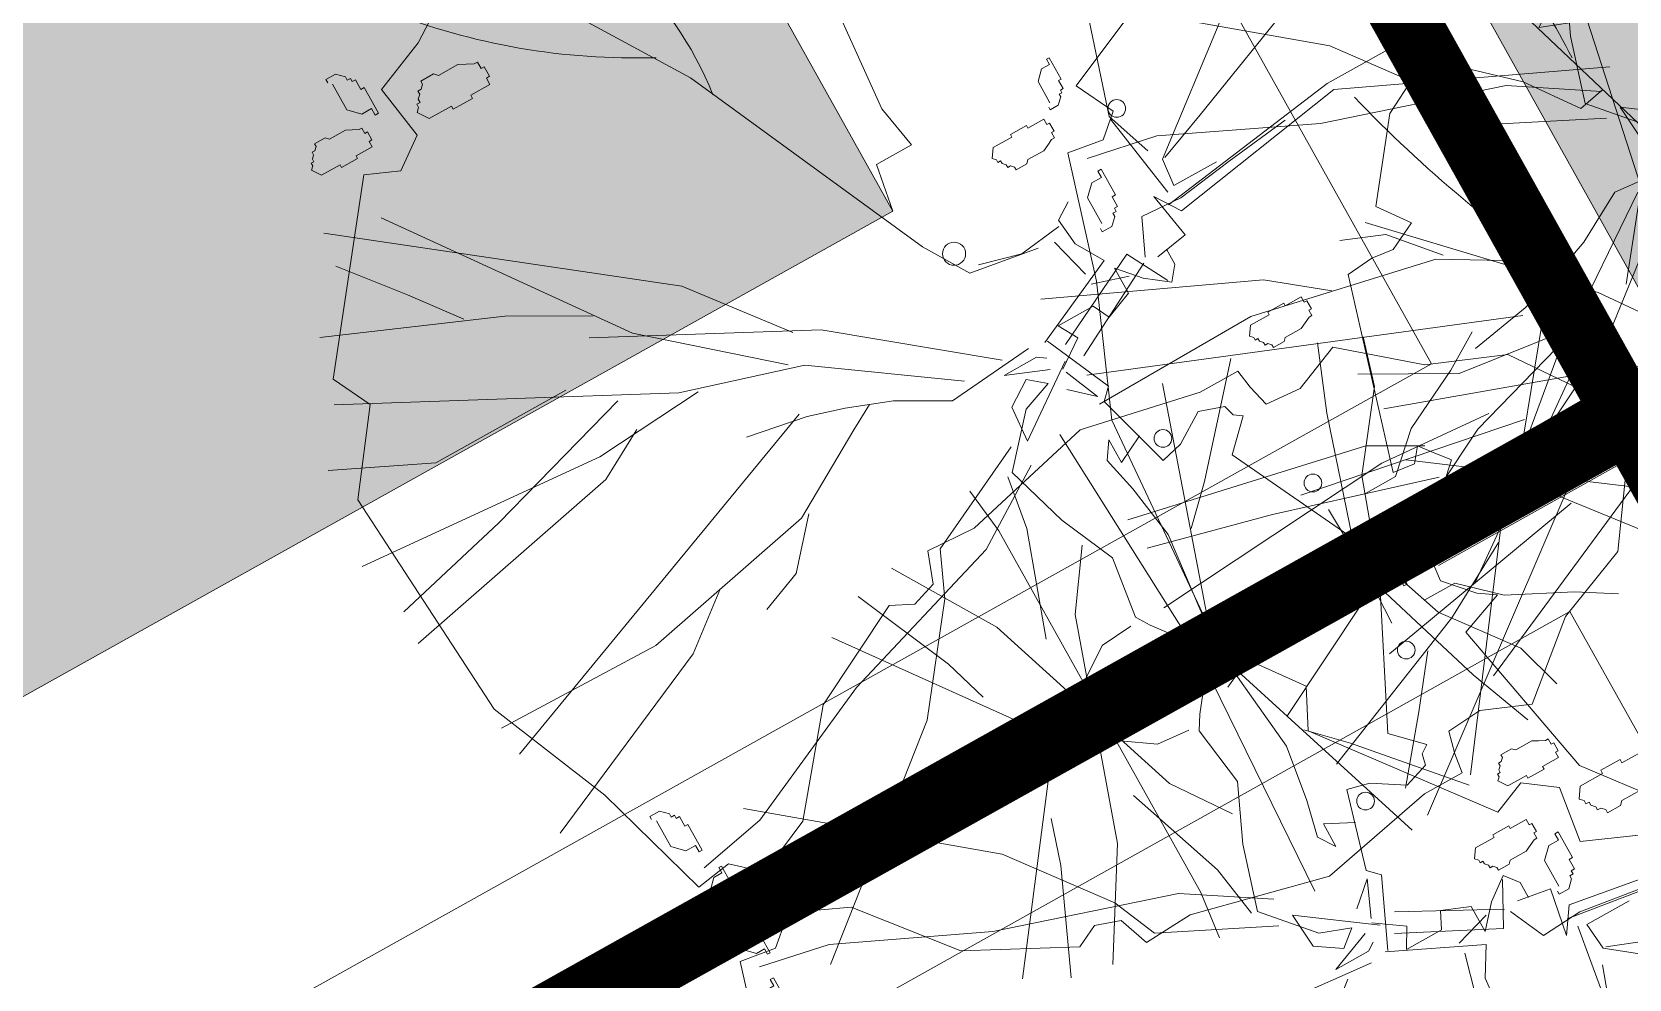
# Model space of a CAD drawing. Header units: millimetres. Extents: x 567980 to 569372, y 2065777 to 2066674.
# Drawn here: x 568954.36 to 568956.779, y 2066332.373 to 2066333.807 of the extents above; entities that cross this region are included whole.
import ezdxf

# ---------------------------------------------------------------- set-up
doc = ezdxf.new("R2010")
doc.units = ezdxf.units.MM
doc.linetypes.add('CENTER', pattern=[3, 1.5, -0.5, 0.5, -0.5])
for name, color, linetype, lineweight in [('A-TUONG', 255, 'Continuous', 35), ('boDnv', 54, 'Continuous', 25), ('E- RANH GIOI', 1, 'CENTER', 13), ('E- THAY', 9, 'Continuous', 20), ('E-Manh', 251, 'Continuous', 13), ('i_Cay', 114, 'Continuous', 13), ('i_Hatch', 250, 'Continuous', 13), ('LD-THAY', 9, 'Continuous', 13)]:
    doc.layers.add(name, color=color, linetype=linetype, lineweight=lineweight)
doc.layers.add('ChiaLo', color=128, linetype='CENTER')
doc.layers.add('loKBT', color=42, linetype='Continuous')
pattern_1 = [(209.1656998412072, (574671.9790642209, 2070508.402112504), (0.02435377709016768, -0.04363727511157517), []), (254.1656998412072, (574671.9790642209, 2070508.402112504), (0.1359821041753035, -0.03856699597809839), [0.0706727420965236, -0.1413454841930472])]

# ---------------------------------------------------------------- blocks, each defined once
blk = doc.blocks.new('NEN')
at = {"layer": 'ChiaLo', "ltscale": 5}
for points in [[(407.9785119574517, 44.49402961647138), (242.2672662524274, -47.97200071043335)], [(249.558451000019, -21.00064596487209), (269.0492452097824, -55.93070381018333)]]:
    blk.add_lwpolyline(points, dxfattribs=at)
at = {"layer": 'loKBT'}
for points in [[(260.4740940767806, -14.90977277513593), (249.5584510001354, -21.00064596510492), (259.3038481049007, -38.46567488787696), (270.2194911818951, -32.37480169767514)], [(259.3038481047843, -38.46567488764413), (249.5584509997861, -21.00064596440643), (237.6779943415895, -27.62988021457568), (235.5483332391595, -34.53810133016668), (242.2672662523109, -47.97200071043335)], [(259.3038481049007, -38.4656748874113), (242.2672662525438, -47.97200071043335), (248.9861992651131, -61.40590008976869), (255.589052624302, -63.44142265454866), (269.0492452098988, -55.93070381041616)]]:
    blk.add_lwpolyline(points, close=True, dxfattribs=at)
blk = doc.blocks.new('mb-cay34')
for p, q in [((148.1361746613402, 528.3000266004818), (174.7247315186541, 874.1654961428137)), ((117.7493039460387, 535.9014440444298), (49.37875487376004, 858.9625939552207)), ((136.7410981431021, 687.9301967215724), (94.95910592813743, 855.1618515863083)), ((246.8936394288903, 722.1366761659738), (307.6674708208884, 851.3611765112728)), ((-75.96726674964884, 813.353954692138), (254.4903571077157, 836.1582743236795)), ((254.4903571077157, 836.1582743236795), (357.0461807146785, 760.1438979851082)), ((-140.5394120010896, 547.3036038572899), (-262.0870747850859, 817.1546970668712)), ((-246.8935944474651, 741.1403207283001), (-75.96726674964884, 813.353954692138)), ((68.37054907227865, 269.8510932095814), (-144.3377708405023, 813.353954692138)), ((-106.3541374649503, 585.3107583767268), (-102.5557786255376, 817.1546970668712)), ((170.9263726792414, 395.2747838804498), (379.8363337511547, 801.9517948792778)), ((357.0461807146785, 760.1438979851082), (410.223249447881, 786.7489599913824)), ((410.223249447881, 786.7489599913824), (626.7299731785898, 619.5172378269488)), ((-456.2613916888948, 782.7488995622842), (-468.4272770900861, 774.6332549257202)), ((-468.4272770900861, 746.2287409929557), (-468.4272770900861, 774.6332549257202)), ((-456.2613916888948, 782.7488995622842), (-452.2061235431465, 778.6910772440023)), ((-452.2061235431465, 778.6910772440023), (-448.1508553973982, 778.6910772440023)), ((-448.1508553973982, 778.6910772440023), (-448.1508553973982, 774.6332549257202)), ((-448.1508553973982, 774.6332549257202), (-444.0955872516497, 774.6332549257202)), ((-444.0955872516497, 774.6332549257202), (-440.0403191059012, 770.5754326132592)), ((-440.0403191059012, 770.5754326132592), (-435.9849699962068, 770.5754326132592)), ((-435.9849699962068, 770.5754326132592), (-435.9849699962068, 766.517731436761)), ((-435.9849699962068, 766.517731436761), (-431.9297018504585, 762.4599091184791)), ((-431.9297018504585, 762.4599091184791), (-427.8744337061652, 762.4599091184791)), ((-427.8744337061652, 762.4599091184791), (-427.8744337061652, 746.2287409929557)), ((372.2396160723292, 547.3036038572899), (467.1987220004665, 775.3468001727013)), ((-472.4825452343794, 721.8819282366893), (-472.4825452343794, 746.2287409929557)), ((-472.4825452343794, 746.2287409929557), (-468.4272770900861, 746.2287409929557)), ((-427.8744337061652, 746.2287409929557), (-431.9297018504585, 742.1709186746738)), ((-431.9297018504585, 742.1709186746738), (-431.9297018504585, 717.8241059184074)), ((-414.0216082858386, 691.7309390904848), (-246.8935944474651, 741.1403207283001)), ((-468.4272770900861, 721.8819282366893), (-472.4825452343794, 721.8819282366893)), ((-468.4272770900861, 697.5351154746022), (-468.4272770900861, 721.8819282366893)), ((246.8936394288903, 524.4992842257489), (246.8936394288903, 722.1366761659738)), ((-435.9849699962068, 709.7084612818433), (-440.0403191059012, 701.5929377928841)), ((-440.0403191059012, 701.5929377928841), (-440.0403191059012, 697.5351154746022)), ((-431.9297018504585, 717.8241059184074), (-435.9849699962068, 709.7084612818433)), ((-305.3148857870838, 702.6785631547681), (-300.4485640121857, 702.6785631547681)), ((-300.4485640121857, 702.6785631547681), (-300.4485640121857, 688.0705481802579)), ((292.4739904832676, 323.0611499166116), (584.9479809650802, 703.1330989091658)), ((459.6020043216412, 646.1222998274022), (539.3676299107028, 710.7345163531136)), ((-515.8390650292858, 679.9505053670144), (-528.0048694650758, 667.7770384121686)), ((-483.3967579354066, 679.9505053670144), (-515.8390650292858, 679.9505053670144)), ((-479.3414897896582, 684.0082065376918), (-475.286221645365, 684.0082065376918)), ((-475.286221645365, 684.0082065376918), (-475.286221645365, 671.8348607304506)), ((-460.3167407985893, 697.5351154746022), (-468.4272770900861, 697.5351154746022)), ((-460.3167407985893, 693.4772931563202), (-460.3167407985893, 697.5351154746022)), ((-448.1508553973982, 693.4772931563202), (-460.3167407985893, 693.4772931563202)), ((-448.1508553973982, 697.5351154746022), (-448.1508553973982, 693.4772931563202)), ((-440.0403191059012, 697.5351154746022), (-448.1508553973982, 697.5351154746022)), ((-406.4248456255881, 642.3215574584901), (-414.0216082858386, 691.7309390904848)), ((-349.1119760728907, 697.8093217418062), (-363.710941397585, 683.2011613994837)), ((-363.710941397585, 683.2011613994837), (-363.710941397585, 668.5931464307941)), ((-310.1812075619819, 697.8093217418062), (-349.1119760728907, 697.8093217418062)), ((-315.04752933688, 678.3317746187095), (-315.04752933688, 673.4625332115683)), ((-310.1812075619819, 678.3317746187095), (-315.04752933688, 678.3317746187095)), ((-300.4485640121857, 688.0705481802579), (-310.1812075619819, 678.3317746187095)), ((201.3132883745129, 471.2892275187186), (136.7410981431021, 687.9301967215724)), ((-528.0048694650758, 667.7770384121686), (-528.0048694650758, 655.6036926049272)), ((-487.4520260811547, 659.6615149232092), (-491.5073751908493, 659.6615149232092)), ((-491.5073751908493, 659.6615149232092), (-491.5073751908493, 655.6036926049272)), ((-483.3967579354066, 663.7192160997074), (-487.4520260811547, 663.7192160997074)), ((-487.4520260811547, 663.7192160997074), (-487.4520260811547, 659.6615149232092)), ((-475.286221645365, 671.8348607304506), (-483.3967579354066, 663.7192160997074)), ((-376.0379749102867, 577.709340932779), (-395.0297691073501, 672.7273618336766)), ((-373.4436821046984, 668.5931464307941), (-373.4436821046984, 663.7237596500199)), ((-363.710941397585, 668.5931464307941), (-373.4436821046984, 668.5931464307941)), ((-334.5129135923344, 663.7237596500199), (-373.4436821046984, 663.7237596500199)), ((-334.5129135923344, 668.5931464307941), (-334.5129135923344, 663.7237596500199)), ((-319.9139482690953, 668.5931464307941), (-334.5129135923344, 668.5931464307941)), ((-319.9139482690953, 673.4625332115683), (-319.9139482690953, 668.5931464307941)), ((-315.04752933688, 673.4625332115683), (-319.9139482690953, 673.4625332115683)), ((665.9944534578244, 676.6861190611962), (653.8285680566332, 668.5704744246323)), ((653.8285680566332, 640.1659604918677), (653.8285680566332, 668.5704744246323)), ((665.9944534578244, 676.6861190611962), (670.0497216021176, 672.6282967429142)), ((670.0497216021176, 672.6282967429142), (674.104989747866, 672.6282967429142)), ((674.104989747866, 672.6282967429142), (674.104989747866, 668.5704744246323)), ((674.104989747866, 668.5704744246323), (678.1602578936142, 668.5704744246323)), ((678.1602578936142, 668.5704744246323), (682.2155260393628, 664.512652112171)), ((682.2155260393628, 664.512652112171), (686.2708751490572, 664.512652112171)), ((686.2708751490572, 664.512652112171), (686.2708751490572, 660.454950935673)), ((686.2708751490572, 660.454950935673), (690.3261432948054, 656.3971286173909)), ((690.3261432948054, 656.3971286173909), (694.3814114405541, 656.3971286173909)), ((694.3814114405541, 656.3971286173909), (694.3814114405541, 640.1659604918677)), ((-536.1154867205187, 655.6036926049272), (-536.1154867205187, 651.5458702866453)), ((-528.0048694650758, 655.6036926049272), (-536.1154867205187, 655.6036926049272)), ((-503.6731796280947, 651.5458702866453), (-536.1154867205187, 651.5458702866453)), ((-535.5692260898649, 528.3000266004818), (-486.1905161960748, 638.5208823834545)), ((-503.6731796280947, 655.6036926049272), (-503.6731796280947, 651.5458702866453)), ((-491.5073751908493, 655.6036926049272), (-503.6731796280947, 655.6036926049272)), ((-486.1905161960748, 638.5208823834545), (-433.0134024829022, 611.9158203830011)), ((-433.0134024829022, 611.9158203830011), (-406.4248456255881, 642.3215574584901)), ((395.0298140887753, 596.7129181954077), (459.6020043216412, 646.1222998274022)), ((649.7732999108848, 615.8191477356013), (649.7732999108848, 640.1659604918677)), ((649.7732999108848, 640.1659604918677), (653.8285680566332, 640.1659604918677)), ((694.3814114405541, 640.1659604918677), (690.3261432948054, 636.1081381735858)), ((690.3261432948054, 636.1081381735858), (690.3261432948054, 611.7613254173193)), ((269.6838374453364, 410.4776860680431), (565.9561417865916, 627.1187225705944)), ((626.7299731785898, 619.5172378269488), (607.7381789815263, 573.9086658635642)), ((653.8285680566332, 615.8191477356013), (649.7732999108848, 615.8191477356013)), ((653.8285680566332, 591.4723349735139), (653.8285680566332, 615.8191477356013)), ((686.2708751490572, 603.6456807807552), (682.2155260393628, 595.5301572917961)), ((682.2155260393628, 595.5301572917961), (682.2155260393628, 591.4723349735139)), ((690.3261432948054, 611.7613254173193), (686.2708751490572, 603.6456807807552)), ((712.964793787978, 596.7475679237394), (698.365828464739, 582.1394075814168)), ((751.8955623003421, 596.7475679237394), (712.964793787978, 596.7475679237394)), ((756.7618840752403, 601.6168093308806), (761.6282058501382, 601.6168093308806)), ((761.6282058501382, 601.6168093308806), (761.6282058501382, 587.0087943621911)), ((-368.4412122514914, 319.2604075418785), (-588.7462948230677, 589.1115007514597)), ((-284.877227821562, 380.0719489925541), (-376.0379749102867, 577.709340932779)), ((-53.17706873174756, 334.4633097294718), (-106.3541374649503, 585.3107583767268)), ((607.7381789815263, 573.9086658635642), (638.1250496982827, 532.1007016696966)), ((661.9391043466748, 591.4723349735139), (653.8285680566332, 591.4723349735139)), ((661.9391043466748, 587.4145126552322), (661.9391043466748, 591.4723349735139)), ((674.104989747866, 587.4145126552322), (661.9391043466748, 587.4145126552322)), ((682.2155260393628, 591.4723349735139), (674.104989747866, 591.4723349735139)), ((674.104989747866, 591.4723349735139), (674.104989747866, 587.4145126552322)), ((698.365828464739, 582.1394075814168), (698.365828464739, 567.5313926127272)), ((747.029240525444, 572.4007793935014), (742.1628215932287, 572.4007793935014)), ((742.1628215932287, 572.4007793935014), (742.1628215932287, 567.5313926127272)), ((751.8955623003421, 577.2700208006427), (747.029240525444, 577.2700208006427)), ((747.029240525444, 577.2700208006427), (747.029240525444, 572.4007793935014)), ((761.6282058501382, 587.0087943621911), (751.8955623003421, 577.2700208006427)), ((698.365828464739, 567.5313926127272), (688.6330877576256, 567.5313926127272)), ((688.6330877576256, 567.5313926127272), (688.6330877576256, 562.6620058319531)), ((727.5638562699896, 562.6620058319531), (688.6330877576256, 562.6620058319531)), ((742.1628215932287, 567.5313926127272), (727.5638562699896, 567.5313926127272)), ((727.5638562699896, 567.5313926127272), (727.5638562699896, 562.6620058319531)), ((-83.56398442847421, 475.0899025937541), (-140.5394120010896, 547.3036038572899)), ((155.7329373201355, 467.4884851498061), (117.7493039460387, 535.9014440444298)), ((315.2641884997138, 444.6841655182652), (372.2396160723292, 547.3036038572899)), ((638.1250496982827, 532.1007016696966), (714.0923164479318, 543.5028614883776)), ((714.0923164479318, 543.5028614883776), (744.4792321432033, 471.2892275187186)), ((-657.1168438938912, 429.4812633306718), (-535.5692260898649, 528.3000266004818)), ((159.5312961595482, 372.4704642489087), (148.1361746613402, 528.3000266004818)), ((664.4242070993641, 517.1796781709417), (649.8251446188077, 507.4409046093933)), ((664.4242070993641, 517.1796781709417), (669.2905288742622, 512.3102913901674)), ((669.2905288742622, 512.3102913901674), (674.1568506491602, 512.3102913901674)), ((674.1568506491602, 512.3102913901674), (674.1568506491602, 507.4409046093933)), ((649.8251446188077, 473.3554878912396), (649.8251446188077, 507.4409046093933)), ((674.1568506491602, 507.4409046093933), (679.0231724240584, 507.4409046093933)), ((679.0231724240584, 507.4409046093933), (683.8894941989565, 502.5715178286192)), ((683.8894941989565, 502.5715178286192), (688.7559131311717, 502.5715178286192)), ((688.7559131311717, 502.5715178286192), (688.7559131311717, 497.7022764214779)), ((688.7559131311717, 497.7022764214779), (693.6222349046147, 492.8328896407037)), ((693.6222349046147, 492.8328896407037), (698.4885566795128, 492.8328896407037)), ((698.4885566795128, 492.8328896407037), (698.4885566795128, 473.3554878912396)), ((644.9588228439097, 444.1393125802277), (644.9588228439097, 473.3554878912396)), ((644.9588228439097, 473.3554878912396), (649.8251446188077, 473.3554878912396)), ((698.4885566795128, 473.3554878912396), (693.6222349046147, 468.4861011104657)), ((693.6222349046147, 468.4861011104657), (693.6222349046147, 439.2699257994536)), ((744.4792321432033, 471.2892275187186), (839.4383380713405, 326.8618922855239)), ((151.9345335007528, 190.035974496277), (292.4739904832676, 463.687742775073)), ((-729.2857518041272, 288.8546704663895), (-657.1168438938912, 429.4812633306718)), ((-113.9509001237456, 376.2712066236418), (-136.7410531616769, 433.2820056995841)), ((649.8251446188077, 444.1393125802277), (644.9588228439097, 444.1393125802277)), ((649.8251446188077, 414.9231372633948), (649.8251446188077, 444.1393125802277)), ((688.7559131311717, 429.5311522379051), (683.8894941989565, 419.7925240441692)), ((693.6222349046147, 439.2699257994536), (688.7559131311717, 429.5311522379051)), ((132.9427393036894, 250.8474486472551), (269.6838374453364, 410.4776860680431)), ((659.557788168604, 414.9231372633948), (649.8251446188077, 414.9231372633948)), ((659.557788168604, 410.0537504884413), (659.557788168604, 414.9231372633948)), ((674.1568506491602, 410.0537504884413), (659.557788168604, 410.0537504884413)), ((683.8894941989565, 414.9231372633948), (674.1568506491602, 414.9231372633948)), ((674.1568506491602, 414.9231372633948), (674.1568506491602, 410.0537504884413)), ((683.8894941989565, 419.7925240441692), (683.8894941989565, 414.9231372633948)), ((121.5476627854514, 231.843871390447), (170.9263726792414, 395.2747838804498)), ((-478.5937535372792, 190.035974496277), (-729.2857518041272, 376.2712066236418)), ((-208.9099610719131, 140.6265928642824), (-284.877227821562, 380.0719489925541)), ((-53.17706873174756, 323.0611499166116), (-113.9509001237456, 376.2712066236418)), ((527.9725084124947, 178.6338146834168), (828.0432165731327, 368.6697891796939)), ((60.7738313919981, 262.2496757656336), (75.96726675110403, 345.8655368536711)), ((-622.9315693577518, 258.4489333909005), (-759.672667500854, 319.2604075418785)), ((-239.2968767686398, 220.4417115717661), (-368.4412122514914, 319.2604075418785)), ((15.1934803390759, 216.6409692028537), (-53.17706873174756, 334.4633097294718)), ((167.1280138383736, 224.2424539464991), (292.4739904832676, 323.0611499166116)), ((-714.0923164464766, 258.4489333909005), (-729.2857518041272, 288.8546704663895)), ((-634.3266458759898, 178.6338146834168), (-771.067744019092, 262.249608465936)), ((-725.4873929647147, 224.2424539464991), (-714.0923164464766, 258.4489333909005)), ((-562.1577829457237, 239.4452888343949), (-622.9315693577518, 258.4489333909005)), ((45.58039603434735, 212.8403614333365), (60.7738313919981, 262.2496757656336)), ((-767.2693851796793, 209.0395517589059), (-725.4873929647147, 224.2424539464991)), ((-178.5230453751865, 193.8366495713126), (-239.2968767686398, 220.4417115717661)), ((0, 57.01079908176325), (121.5476627854514, 231.843871390447)), ((34.18527453613932, 182.4344897526316), (15.1934803390759, 216.6409692028537)), ((22.79019801790127, 152.0288199826609), (45.58039603434735, 212.8403614333365)), ((-763.4710263402666, 140.6265928642824), (-767.2693851796793, 209.0395517589059)), ((-106.3541374649503, 45.60863926308228), (-178.5230453751865, 193.8366495713126)), ((-341.8527003741474, 79.8151187133044), (-634.3266458759898, 178.6338146834168)), ((-395.0297691073501, 68.41295889462344), (-478.5937535372792, 190.035974496277)), ((0, 0), (151.9345335007528, 190.035974496277)), ((182.3214491974795, 19.00357726262882), (527.9725084124947, 178.6338146834168)), ((-15.19343535765074, 83.61586108803748), (22.79019801790127, 152.0288199826609)), ((-809.0513773931888, -45.60863926308228), (-763.4710263402666, 140.6265928642824)), ((-588.7462948230677, 129.2244330456014), (-729.2857518041272, 79.8151187133044)), ((-140.5394120010896, 34.2064794502221), (-208.9099610719131, 140.6265928642824)), ((-744.479187161778, 114.0215981577057), (-809.0513773931888, 121.6230156016536)), ((-493.7872338749002, 114.0215981577057), (-744.479187161778, 114.0215981577057)), ((-729.2857518041272, 79.8151187133044), (-801.4546597143635, 68.41295889462344)), ((-391.2314102679374, 22.80431963154115), (-395.0297691073501, 68.41295889462344)), ((-265.8854336244985, 26.60499470657669), (-341.8527003741474, 79.8151187133044)), ((-3.798358839412685, -38.00715451361611), (-15.19343535765074, 83.61586108803748)), ((-136.7410531616769, 60.81147415679879), (-224.103441410989, 34.2064794502221)), ((-72.16890791023616, 3.800675075035542), (-136.7410531616769, 60.81147415679879)), ((-224.103441410989, 34.2064794502221), (-300.0707081606379, 5.8207661e-09)), ((-110.1525412857881, 22.80431963736191), (-60.77378641202813, 19.00357726262882)), ((-41.7819922135095, -72.21370126353577), (-110.1525412857881, 22.80431963736191)), ((243.0952805894776, 30.40573707548901), (307.6674708208884, 19.00357726262882)), ((-402.6264867876307, 5.8207661e-09), (-486.1905161960748, -64.6122838195879)), ((-383.6346925891121, 11.40215981868095), (-402.6264867876307, 5.8207661e-09)), ((-300.0707081606379, 5.8207661e-09), (-383.6346925891121, 11.40215981868095)), ((-56.97542757261543, -38.00722181331366), (-72.16890791023616, 3.800675075035542)), ((-60.77378641202813, 19.00357726262882), (-37.98363337409683, -15.20290218177251)), ((-41.7819922135095, -49.40938163199461), (-18.99179419706342, 7.601417449768633)), ((-18.99179419706342, 7.601417449768633), (-18.99179419706342, -41.80796418804675)), ((121.5476627854514, -19.00364456232637), (182.3214491974795, 19.00357726262882)), ((307.6674708208884, 19.00357726262882), (307.6674708208884, -34.20647944440134)), ((-455.8036004993481, -38.00722181913443), (-816.6480950734692, -19.00364456232637)), ((-37.98363337409683, -15.20290218177251), (-56.97542757261543, -38.00722181331366)), ((106.3541824463755, -114.0215981577057), (121.5476627854514, -19.00364456232637)), ((-18.99179419706342, -41.80796418804675), (-26.5885118758888, -53.21012400672772)), ((110.1525412857881, -91.21727852034383), (125.3460216248641, -34.20647944440134)), ((307.6674708208884, -34.20647944440134), (368.4412572329165, -22.80431963154115)), ((368.4412572329165, -22.80431963154115), (714.0923164479318, -53.21012400672772)), ((-774.8661028585047, -209.0396190586034), (-809.0513773931888, -45.60863926308228)), ((-755.8743086614412, -57.01079907594248), (-778.6644616979172, -72.21370126353577)), ((-706.4955537876813, -68.41295888880268), (-755.8743086614412, -57.01079907594248)), ((-103.7457850150531, -87.15185392647982), (-75.9386286867084, -55.7361600745935)), ((-7.454714967752807, -60.77593872323632), (49.5207575848326, -182.3989543248899)), ((-512.7790280719637, -72.21370126353577), (-809.0513773931888, -171.0323972336482)), ((-778.6644616979172, -72.21370126353577), (-744.479187161778, -72.21370126353577)), ((-744.479187161778, -72.21370126353577), (-763.4710263402666, -110.2209230826702)), ((-630.5282870365772, -79.81511870748362), (-706.4955537876813, -68.41295888880268)), ((-524.1741495716269, -68.41295888880268), (-630.5282870365772, -79.81511870748362)), ((-486.1905161960748, -64.6122838195879), (-524.1741495716269, -68.41295888880268)), ((-55.31415161385666, -66.18103773216716), (-103.7457850150531, -87.15185392647982)), ((-7.59671767882537, -64.6122838195879), (-98.75741978612496, -106.4201807079371)), ((-49.75852328643668, -64.232229773188), (-23.16996643057791, -102.2393842926249)), ((-22.79015303647611, -83.61586107639594), (41.78203719493467, -212.8402941219974)), ((-113.9509001252008, -91.21727852034383), (-220.3050375901512, -121.6230155958328)), ((-98.75741978612496, -106.4201807079371), (-113.9509001252008, -91.21727852034383)), ((-47.92323833971749, -97.36234931624494), (20.44731073110597, -226.5868496673647)), ((-23.16996643057791, -102.2393842926249), (3.418545446766072, -87.03648210503158)), ((3.418545446766072, -87.03648210503158), (3.418545446766072, -140.2466061117593)), ((117.7493039460387, -152.0288199768399), (110.1525412857881, -91.21727852034383)), ((-622.9315693577518, -110.2209230884909), (-668.5119204121293, -155.8294950460549)), ((-220.3050375901512, -121.6230155958328), (-212.7083199113258, -152.0288199768399)), ((3.418545446766072, -140.2466061117593), (-19.37160759116523, -151.6487659304402)), ((45.58039603434735, -152.0288199768399), (102.5558236069628, -136.8259177834261)), ((-668.5119204121293, -155.8294950460549), (-793.8579420355381, -266.0504181345459)), ((-212.7083199113258, -152.0288199768399), (-186.119808035437, -193.8367168651893)), ((-19.37160759116523, -151.6487659304402), (-4.178172232059296, -189.6559204498771)), ((30.38691569672665, -152.0288199768399), (15.1934803390759, -201.4381343091372)), ((49.5207575848326, -182.3989543248899), (87.50439095892946, -159.5946346933487)), ((87.50439095892946, -159.5946346933487), (125.4880243344814, -155.7939596183132)), ((125.4880243344814, -155.7939596183132), (140.6814596921322, -178.5982792498544)), ((-4.178172232059296, -189.6559204498771), (33.80546114203753, -189.6559204498771)), ((33.80546114203753, -189.6559204498771), (3.418545446766072, -216.2609824503306)), ((-774.8661028585047, -266.0504181345459), (-774.8661028585047, -209.0396190586034)), ((-258.2886709657032, -205.2388766780496), (-444.4084790011402, -296.4561552042142)), ((-220.3050375901512, -243.2460985030048), (-258.2886709657032, -205.2388766780496)), ((-186.119808035437, -193.8367168651893), (-197.514884553675, -228.0431963095907)), ((-212.7083199113258, -231.8439386843238), (-220.3050375901512, -243.2460985030048)), ((-197.514884553675, -228.0431963095907), (-212.7083199113258, -231.8439386843238)), ((3.418545446766072, -216.2609824503306), (-19.37160759116523, -246.6667195258196)), ((41.78203719493467, -212.8402941219974), (-15.19343535765074, -243.2460985030048)), ((26.58855685731396, -231.8439386843238), (75.96726675110403, -254.6482583158649)), ((-19.37160759116523, -246.6667195258196), (-0.3798133926466107, -261.8696217134129)), ((18.99183917848859, -247.0467735722195), (26.58855685731396, -292.6554128353018)), ((-748.2775460011908, -269.8510932037607), (-774.8661028585047, -266.0504181345459)), ((-717.8906752858893, -277.4525779532269), (-748.2775460011908, -269.8510932037607)), ((-349.4494180544279, -258.4489333909005), (-406.4248456255881, -566.3072484196163)), ((-0.3798133926466107, -261.8696217134129), (22.41038462379947, -261.8696217134129)), ((75.96726675110403, -254.6482583158649), (72.16890791169133, -311.6590573976281)), ((-714.0923164464766, -326.8618922855239), (-717.8906752858893, -277.4525779532269)), ((-489.9888750354874, -285.053995391354), (-668.5119204121293, -342.0647944731172)), ((-383.6346925891121, -281.2532530224416), (-489.9888750354874, -285.053995391354)), ((26.58855685731396, -292.6554128353018), (91.16074708872473, -281.2532530224416)), ((91.16074708872473, -281.2532530224416), (56.97547255404061, -304.0575726539828)), ((72.16890791169133, -292.6554128353018), (110.1525412857881, -554.9050886009354)), ((87.36238824931206, -300.2568975789472), (136.7410981431021, -292.6554128353018)), ((136.7410981431021, -292.6554128353018), (208.9100060533383, -281.2532530166209)), ((148.1361746613402, -304.0575726539828), (212.708364892751, -281.2532530224416)), ((212.708364892751, -281.2532530224416), (809.051422376069, -467.4885524495038)), ((-807.4026188769493, -302.2169857809786), (-819.5685042766852, -310.3326304117218)), ((-819.5685042766852, -338.7371443444863), (-819.5685042766852, -310.3326304117218)), ((-807.4026188769493, -302.2169857809786), (-803.347350731201, -306.2748080934398)), ((-803.347350731201, -306.2748080934398), (-799.2920825854526, -306.2748080934398)), ((-799.2920825854526, -306.2748080934398), (-799.2920825854526, -310.3326304117218)), ((-799.2920825854526, -310.3326304117218), (-795.2368144397042, -310.3326304117218)), ((-795.2368144397042, -310.3326304117218), (-791.1815462939556, -314.3904527300037)), ((-791.1815462939556, -314.3904527300037), (-787.1261971842613, -314.3904527300037)), ((-787.1261971842613, -314.3904527300037), (-787.1261971842613, -318.4481539065018)), ((-444.4084790011402, -296.4561552042142), (-573.5528594654168, -342.0647944731172)), ((56.97547255404061, -304.0575726539828), (98.75746476755012, -558.7058309756685)), ((72.16890791169133, -311.6590573976281), (83.56402940989938, -391.4741088054143)), ((91.16074708872473, -311.6590573976281), (129.1443804642767, -315.459732466843)), ((91.16074708872473, -376.2712739233393), (91.16074708872473, -311.6590573976281)), ((129.1443804642767, -315.459732466843), (254.4903571077157, -475.089969887631)), ((-823.6237724224338, -338.7371443444863), (-819.5685042766852, -338.7371443444863)), ((-823.6237724224338, -363.0839571065735), (-823.6237724224338, -338.7371443444863)), ((-787.1261971842613, -318.4481539065018), (-783.0709290385128, -322.505976218963)), ((-783.0709290385128, -322.505976218963), (-779.0156608927645, -322.505976218963)), ((-779.0156608927645, -338.7371443444863), (-783.0709290385128, -342.7949666627683)), ((-779.0156608927645, -322.505976218963), (-779.0156608927645, -338.7371443444863)), ((-740.6808283223654, -391.4741088054143), (-714.0923164464766, -326.8618922855239)), ((-550.7626614475157, -334.4633770291693), (-550.7626614475157, -380.0719489867333)), ((129.1443804642767, -319.2604748415761), (155.7329373201355, -387.6734337361995)), ((-783.0709290385128, -342.7949666627683), (-783.0709290385128, -367.1417794248555)), ((-668.5119204121293, -342.0647944731172), (-755.8743086614412, -376.2712739233393)), ((-573.5528594654168, -342.0647944731172), (-668.5119204121293, -414.2784284369553)), ((-819.5685042766852, -363.0839571065735), (-823.6237724224338, -363.0839571065735)), ((-819.5685042766852, -387.4307698686607), (-819.5685042766852, -363.0839571065735)), ((-787.1261971842613, -375.2574240614194), (-791.1815462939556, -383.3729475503787)), ((-783.0709290385128, -367.1417794248555), (-787.1261971842613, -375.2574240614194)), ((-550.7626614475157, -380.0719489867333), (-596.343012501893, -429.4813306245487)), ((-811.4579679866437, -387.4307698686607), (-819.5685042766852, -387.4307698686607)), ((-811.4579679866437, -391.4885921869427), (-811.4579679866437, -387.4307698686607)), ((-799.2920825854526, -391.4885921869427), (-811.4579679866437, -391.4885921869427)), ((-799.2920825854526, -387.4307698686607), (-799.2920825854526, -391.4885921869427)), ((-791.1815462939556, -387.4307698686607), (-799.2920825854526, -387.4307698686607)), ((-791.1815462939556, -383.3729475503787), (-791.1815462939556, -387.4307698686607)), ((-660.9152027333038, -486.4921297063117), (-740.6808283223654, -391.4741088054143)), ((83.56402940989938, -391.4741088054143), (94.95910592813743, -482.6913873315787)), ((155.7329373201355, -387.6734337361995), (235.4985629106522, -585.3108256764244)), ((554.5610652683533, -387.6734337361995), (546.964347589528, -425.6805882556363)), ((-668.5119204121293, -414.2784284369553), (-733.08411064354, -433.2820729992819)), ((-376.0379749102867, -402.8762686240951), (-558.3593791263409, -653.7237845710478)), ((847.0350557501661, -410.4777533677403), (702.6972399296938, -577.7094082324762)), ((-596.343012501893, -429.4813306245487), (-638.1250496968278, -513.0971917067653)), ((546.964347589528, -425.6805882556363), (615.3348966603517, -475.089969887631)), ((-619.1332105183392, -589.1115680511575), (-660.9152027333038, -486.4921297063117)), ((-429.2150436434893, -486.4921297063117), (-653.3184850544785, -665.1259443839077)), ((254.4903571077157, -475.089969887631), (322.8609061785391, -524.4993515254464)), ((615.3348966603517, -475.089969887631), (740.6808733037905, -611.9158876826986)), ((-638.1250496968278, -513.0971917067653), (-668.5119204121293, -562.5065060390625)), ((292.4739904832676, -528.3000265946611), (319.0625473391265, -737.3396456532645)), ((322.8609061785391, -524.4993515254464), (554.5610652683533, -748.7418054719452)), ((98.75746476755012, -558.7058309756685), (-53.17706873174756, -893.1691407051401)), ((110.1525412857881, -554.9050886009354), (110.1525412857881, -885.5676559556741)), ((-516.5773869113764, -661.3252020149957), (-619.1332105183392, -589.1115680511575)), ((235.4985629106522, -589.1115680511575), (208.9100060533383, -608.1151453079652)), ((235.4985629106522, -585.3108256764244), (326.6592650179518, -847.5605014420578)), ((702.6972399296938, -577.7094082324762), (664.7136065541417, -649.9230421963148)), ((208.9100060533383, -608.1151453079652), (205.1116472139256, -896.9698157743549)), ((664.7136065541417, -649.9230421963148), (565.9561417865916, -725.9374858404044)), ((524.1741495730821, -695.5316814593969), (505.1823553745633, -733.5389032843523)), ((565.9561417865916, -725.9374858404044), (524.1741495730821, -695.5316814593969)), ((319.0625473391265, -737.3396456532645), (383.6347375705372, -855.1619188860057)), ((505.1823553745633, -733.5389032843523), (508.9807142139759, -763.9446403540205)), ((-212.7083199113258, -851.3611765112728), (-315.2641435182886, -771.5461251034868)), ((508.9807142139759, -763.9446403540205), (505.1823553745633, -801.9518621789757)), ((224.103441410989, -801.9518621789757), (174.7247315186541, -855.1619188860057)), ((246.8936394288903, -820.9554394357835), (224.103441410989, -801.9518621789757)), ((505.1823553745633, -801.9518621789757), (246.8936394288903, -877.966238517547)), ((262.087074786541, -832.3575992486439), (246.8936394288903, -820.9554394357835)), ((37.98363337555203, -836.158341623377), (15.1934803390759, -896.9698157743549)), ((53.17711371462792, -858.9626612549182), (37.98363337555203, -836.158341623377)), ((243.0952805894776, -847.5605014420578), (262.087074786541, -832.3575992486439)), ((15.1934803390759, -896.9698157743549), (-212.7083199113258, -851.3611765112728)), ((91.16074708872473, -893.1691407051401), (53.17711371462792, -858.9626612549182)), ((174.7247315186541, -855.1619188860057), (159.5312961595482, -885.5676559556741)), ((246.8936394288903, -877.966238517547), (243.0952805894776, -847.5605014420578)), ((159.5312961595482, -885.5676559556741), (91.16074708872473, -893.1691407051401)), ((133.2493473091745, -904.5749604003504), (118.6503819859354, -919.183120742673)), ((172.1801158200833, -904.5749604003504), (133.2493473091745, -904.5749604003504)), ((177.0464375949814, -899.7057189873883), (181.9127593698795, -899.7057189873883)), ((181.9127593698795, -899.7057189873883), (181.9127593698795, -914.3137339618988)), ((118.6503819859354, -919.183120742673), (118.6503819859354, -933.7911357113624)), ((167.3137940466404, -928.9217489305884), (162.4473751144251, -928.9217489305884)), ((162.4473751144251, -928.9217489305884), (162.4473751144251, -933.7911357113624)), ((172.1801158200833, -924.0525075234473), (167.3137940466404, -924.0525075234473)), ((167.3137940466404, -924.0525075234473), (167.3137940466404, -928.9217489305884)), ((181.9127593698795, -914.3137339618988), (172.1801158200833, -924.0525075234473)), ((118.6503819859354, -933.7911357113624), (108.9176412788219, -933.7911357113624)), ((108.9176412788219, -933.7911357113624), (108.9176412788219, -938.6605224921367)), ((147.8484097897308, -938.6605224921367), (108.9176412788219, -938.6605224921367)), ((162.4473751144251, -933.7911357113624), (147.8484097897308, -933.7911357113624)), ((147.8484097897308, -933.7911357113624), (147.8484097897308, -938.6605224921367))]:
    blk.add_line(p, q)
for centre, radius in [((154.0796875226078, -13.10419218498282), 15.30604035294724), ((-194.6680270848446, -135.6129013001919), 11.73883638059978), ((-343.0713170746458, -280.3958599746693), 11.73883638059978), ((217.1510773347109, -295.2454438142013), 11.73883638059978)]:
    blk.add_circle(centre, radius)
for centre, radius, start, end in [((1370.928389552864, -207.9190682095941), 898.0574013195378, 129.3545428610315, 152.6091939442715), ((554.39230590855, 627.1299764630382), 467.6428030324045, 262.5537044343529, 314.3375273120816), ((647.6209917760569, -1519.731491367565), 1117.437996667152, 77.335217439101, 91.8505245175354), ((1164.849064056761, 1073.525902675465), 1812.758776178943, 242.864429262467, 255.3538598326805)]:
    blk.add_arc(centre, radius, start, end)
blk = doc.blocks.new('SAN VUON BT A-BT1')
at = {"layer": 'i_Hatch', "true_color": 0x46cb3a, "transparency": 33554687}
h = blk.add_hatch(dxfattribs=at)
h.set_pattern_fill('CROSS', color=95, scale=300, double=1)
h.set_pattern_definition([(0, (2832.471804052591, -202892.1308809184), (75, 75), [37.5, -112.5]), (90, (2851.221804052591, -202910.8808809183), (-74.99999999999999, 75), [37.5, -112.5])])
h.paths.add_polyline_path([(7163776.864386948, 841296.910365944), (7151496.864386948, 841296.910365944), (7151496.864386948, 841006.910365944), (7163486.864386948, 841006.910365944), (7163486.864386948, 821856.910365944), (7163776.864386948, 821856.910365944)])
h.paths.add_polyline_path([(7158157.283433403, 822152.3777757367), (7151786.864386949, 822152.3777756564), (7151786.864386949, 839436.8804223271), (7151496.864386948, 839436.8686022377), (7151496.864386948, 821856.910365944), (7151496.864386948, 821516.9103659827), (7158157.283433396, 821516.9103659128)])
at = {"layer": 'E- RANH GIOI', "ltscale": 0.1, "const_width": 100}
blk.add_lwpolyline([(7151386.86438695, 821436.910365944), (7163886.864386948, 821436.910365944), (7163886.864386948, 841436.910365944), (7151386.86438695, 841436.910365944)], close=True, dxfattribs=at)
at = {"layer": 'E-Manh'}
blk.add_lwpolyline([(7163776.864386948, 821886.910365944), (7163776.864386948, 841326.910365944)], dxfattribs=at)
at = {"layer": 'i_Cay', "xscale": -1.142857142857142, "yscale": 1.142857142857142, "zscale": 1.142857142857142, "rotation": 270}
for p in [(7152039.457976967, 841259.3881111838), (7152039.457976967, 841259.3881111838), (7163641.850559862, 841142.3468643219), (7163641.850559862, 841142.3468643219)]:
    blk.add_blockref('mb-cay34', p, dxfattribs=at)
blk = doc.blocks.new('MBT1 BT1')
at = {"layer": 'E- RANH GIOI', "ltscale": 0.1, "const_width": 100}
blk.add_lwpolyline([(7075416.345703125, 1014867.457519531), (7087916.345703125, 1014867.457275391), (7087916.345703125, 1034867.457519531), (7075416.345703125, 1034867.457519531)], close=True, dxfattribs=at)
at = {"layer": 'E- THAY'}
blk.add_blockref('SAN VUON BT A-BT1', (-75970.5185546875, 193430.5471191406), dxfattribs=at)
blk = doc.blocks.new('BT-01')
at = {"layer": 'E- RANH GIOI', "ltscale": 0.05}
blk.add_line((8003672.267732811, 959812.0056849886), (7814005.85038672, 959899.636371252), dxfattribs=at)
at = {"layer": 'loKBT'}
for points in [[(7833505.235778525, 959890.6271611914), (7833514.471557382, 979880.3958136665), (7819916.579384542, 979886.6783844305), (7814691.048656499, 974896.7524486531), (7814005.85038672, 959899.636371252)], [(7846008.076964031, 979874.6234510415), (7833514.471557038, 979880.3958130709), (7833505.235778413, 959890.627160948), (7845998.841185505, 959884.8547991922)], [(7833505.235778634, 959890.6271613672), (7814005.85038672, 959899.636371252), (7813320.652116598, 944902.5202951015), (7818090.005713883, 939907.9764685356), (7833495.999999898, 939900.8585091294)]]:
    blk.add_lwpolyline(points, close=True, dxfattribs=at)

msp = doc.modelspace()

# ---------------------------------------------------------------- block references
at = {"layer": 'boDnv'}
msp.add_blockref('NEN', (568697.4807461541, 2066371.697269554), dxfattribs=at)

# ---------------------------------------------------------------- next in the draw order: hatches: boundary and pattern name
at = {"layer": 'i_Hatch', "transparency": 33554687}
h = msp.add_hatch(dxfattribs=at)
h.set_pattern_fill('DOLMIT', color=256, scale=0.1998927007259995, angle=209.1656998412072, double=1)
h.set_pattern_definition(pattern_1)
h.paths.add_polyline_path([(568955.6635348173, 2066333.53570134), (568949.4446766198, 2066344.678696679), (568948.4148370835, 2066344.103947364), (568949.7872935408, 2066341.644770113), (568949.7872935408, 2066341.644770113), (568951.6381934291, 2066338.32831411), (568954.0589460841, 2066333.990792036), (568947.8711803129, 2066330.537426325), (568948.4459296286, 2066329.507586551)])

# ---------------------------------------------------------------- next in the draw order: linework, layer by layer
at = {"layer": 'ChiaLo', "ltscale": 5, "elevation": -0.0003433574239588166}
msp.add_lwpolyline([(569106.1337000923, 2066416.568831598), (568939.6408583609, 2066323.654950364)], dxfattribs=at)
msp.add_lwpolyline([(569106.1337000923, 2066416.568831598), (568939.6408583609, 2066323.654950364)], dxfattribs=at)
at = {"layer": 'LD-THAY'}
for p, q in [((568946.7205839888, 2066349.559745784, -0.0003433574239588166), (568955.6635348173, 2066333.53570134, -0.0003433574239588166)), ((568955.6635348173, 2066333.53570134, -0.0003433574239588166), (568946.7205839888, 2066349.559745784, -0.0003433574239588166)), ((568955.6635348173, 2066333.53570134, -0.0003433574239588166), (568940.1143476199, 2066324.857762484, -0.0003433574239588166)), ((568940.1143476199, 2066324.857762484, -0.0003433574239588166), (568955.6635348173, 2066333.53570134, -0.0003433574239588166))]:
    msp.add_line(p, q, dxfattribs=at)

# ---------------------------------------------------------------- next in the draw order: block references
at = {"layer": 'LD-THAY', "xscale": 0.0009994885116012015, "yscale": 0.0009994885116012015, "zscale": 0.0009994885116012015, "rotation": 29.16570913589107}
msp.add_blockref('MBT1 BT1', (563285.6580779583, 2061983.671414569, -0.0003433574239588166), dxfattribs=at)

# ---------------------------------------------------------------- next in the draw order: linework, layer by layer
at = {"layer": 'A-TUONG', "elevation": -0.0003433574239588166}
for points in [[(568956.7785880631, 2066333.219451978), (568939.7514066884, 2066323.716650706), (568933.0349224644, 2066337.143187689), (568935.1629624119, 2066344.048039998), (568947.0368333508, 2066350.674799267), (568956.7785880631, 2066333.219451978)], [(568956.7733472005, 2066333.228832327), (568939.7549002008, 2066323.71039817), (568946.4679847729, 2066310.290166001), (568953.0699712799, 2066308.255945228), (568966.5312333284, 2066315.782497787), (568956.7733472005, 2066333.228832327)]]:
    msp.add_lwpolyline(points, dxfattribs=at)
at = {"layer": 'E- RANH GIOI', "ltscale": 0.05, "const_width": 0.09994635036299977, "elevation": -0.0003433574239588166}
for points in [[(568939.7514066884, 2066323.716650706), (568956.7785880631, 2066333.219451978), (568947.0368333508, 2066350.674799267), (568935.1629624119, 2066344.048039998), (568933.0349224644, 2066337.143187689)], [(568939.7549002008, 2066323.71039817), (568956.7733472005, 2066333.228832327), (568966.5312333284, 2066315.782497787), (568953.0699712799, 2066308.255945228), (568946.4679847729, 2066310.290166001)]]:
    msp.add_lwpolyline(points, close=True, dxfattribs=at)
at = {"layer": 'LD-THAY', "elevation": -0.0003433574239588166}
for points in [[(568956.7785880631, 2066333.219451978), (568939.7514066884, 2066323.716650706), (568933.0349224644, 2066337.143187689), (568935.1629624119, 2066344.048039998), (568947.0368333508, 2066350.674799267), (568956.7785880631, 2066333.219451978)], [(568945.6907442149, 2066348.984996706), (568945.3984990277, 2066349.508644077), (568946.9519859349, 2066350.375638461), (568956.4794274941, 2066333.304299275), (568939.8487810383, 2066324.022802815), (568939.0965499132, 2066325.596412705)], [(568956.7733472005, 2066333.228832327), (568939.7549002008, 2066323.71039817), (568946.4679847729, 2066310.290166001), (568953.0699712799, 2066308.255945228), (568966.5312333284, 2066315.782497787), (568956.7733472005, 2066333.228832327)], [(568964.3865801876, 2066315.522015356), (568964.6793094099, 2066314.998638161), (568966.2319943444, 2066315.867068492), (568956.6887764949, 2066332.929593581), (568940.0666595843, 2066323.632829935), (568940.7922673508, 2066322.090951079)]]:
    msp.add_lwpolyline(points, dxfattribs=at)

# ---------------------------------------------------------------- next in the draw order: block references
at = {"layer": 'i_Cay', "xscale": 0.001142244004148567, "yscale": 0.001142244004148567, "zscale": 0.001142244004148567, "rotation": 119.1656998412072}
msp.add_blockref('mb-cay34', (568955.8291831912, 2066333.310157835, -0.0003433574239588166), dxfattribs=at)
at = {"layer": 'i_Cay', "extrusion": (0, 0, -1), "xscale": 0.001142244004148569, "yscale": 0.001142244004148569, "zscale": -0.001142244004148568, "rotation": 240.7813373756499}
msp.add_blockref('mb-cay34', (-568956.3528955516, 2066332.372784694, 0.0003433574239588166), dxfattribs=at)
at = {"layer": 'loKBT', "xscale": 0.001000000000001394, "yscale": 0.001000000000001394, "zscale": 0.001000000000001394, "rotation": 29.19218123277868}
msp.add_blockref('BT-01', (562586.395041767, 2061674.527818253, -0.0003433574239588166), dxfattribs=at)

# ---------------------------------------------------------------- next in the draw order: block references
at = {"layer": 'LD-THAY', "xscale": 0.0009994885116012021, "yscale": 0.0009994885116012021, "zscale": 0.0009994885116012021, "rotation": 209.1612944849871}
msp.add_blockref('MBT1 BT1', (574639.1441238145, 2070688.418156505, -0.0003433574239588166), dxfattribs=at)

# ---------------------------------------------------------------- next in the draw order: hatches: boundary and pattern name
at = {"layer": 'i_Hatch', "transparency": 33554687}
h = msp.add_hatch(dxfattribs=at)
h.set_pattern_fill('DOLMIT', color=256, scale=0.1998927007259995, angle=209.1656998412072, double=1)
h.set_pattern_definition(pattern_1)
h.paths.add_polyline_path([(568955.6635348173, 2066333.53570134), (568949.4446766198, 2066344.678696679), (568948.4148370835, 2066344.103947364), (568949.7872935408, 2066341.644770113), (568949.7872935408, 2066341.644770113), (568951.6381934291, 2066338.32831411), (568954.0589460841, 2066333.990792036), (568947.8711803129, 2066330.537426325), (568948.4459296286, 2066329.507586551)])

# ---------------------------------------------------------------- next in the draw order: linework, layer by layer
at = {"layer": 'ChiaLo', "ltscale": 5, "elevation": -0.0003433574239588166}
msp.add_lwpolyline([(569106.1337000923, 2066416.568831598), (568939.6408583609, 2066323.654950364)], dxfattribs=at)
at = {"layer": 'LD-THAY'}
for p, q in [((568946.7205839888, 2066349.559745784, -0.0003433574239588166), (568955.6635348173, 2066333.53570134, -0.0003433574239588166)), ((568955.6635348173, 2066333.53570134, -0.0003433574239588166), (568946.7205839888, 2066349.559745784, -0.0003433574239588166)), ((568955.6635348173, 2066333.53570134, -0.0003433574239588166), (568940.1143476199, 2066324.857762484, -0.0003433574239588166)), ((568940.1143476199, 2066324.857762484, -0.0003433574239588166), (568955.6635348173, 2066333.53570134, -0.0003433574239588166))]:
    msp.add_line(p, q, dxfattribs=at)

# ---------------------------------------------------------------- next in the draw order: block references
at = {"layer": 'LD-THAY', "xscale": 0.0009994885116012015, "yscale": 0.0009994885116012015, "zscale": 0.0009994885116012015, "rotation": 29.16570913589107}
msp.add_blockref('MBT1 BT1', (563285.6580779583, 2061983.671414569, -0.0003433574239588166), dxfattribs=at)

# ---------------------------------------------------------------- next in the draw order: linework, layer by layer
at = {"layer": 'A-TUONG', "elevation": -0.0003433574239588166}
for points in [[(568956.7785880631, 2066333.219451978), (568939.7514066884, 2066323.716650706), (568933.0349224644, 2066337.143187689), (568935.1629624119, 2066344.048039998), (568947.0368333508, 2066350.674799267), (568956.7785880631, 2066333.219451978)], [(568956.7733472005, 2066333.228832327), (568939.7549002008, 2066323.71039817), (568946.4679847729, 2066310.290166001), (568953.0699712799, 2066308.255945228), (568966.5312333284, 2066315.782497787), (568956.7733472005, 2066333.228832327)]]:
    msp.add_lwpolyline(points, dxfattribs=at)
at = {"layer": 'E- RANH GIOI', "ltscale": 0.05, "const_width": 0.09994635036299977, "elevation": -0.0003433574239588166}
for points in [[(568939.7514066884, 2066323.716650706), (568956.7785880631, 2066333.219451978), (568947.0368333508, 2066350.674799267), (568935.1629624119, 2066344.048039998), (568933.0349224644, 2066337.143187689)], [(568939.7549002008, 2066323.71039817), (568956.7733472005, 2066333.228832327), (568966.5312333284, 2066315.782497787), (568953.0699712799, 2066308.255945228), (568946.4679847729, 2066310.290166001)]]:
    msp.add_lwpolyline(points, close=True, dxfattribs=at)
at = {"layer": 'LD-THAY', "elevation": -0.0003433574239588166}
for points in [[(568956.7785880631, 2066333.219451978), (568939.7514066884, 2066323.716650706), (568933.0349224644, 2066337.143187689), (568935.1629624119, 2066344.048039998), (568947.0368333508, 2066350.674799267), (568956.7785880631, 2066333.219451978)], [(568945.6907442149, 2066348.984996706), (568945.3984990277, 2066349.508644077), (568946.9519859349, 2066350.375638461), (568956.4794274941, 2066333.304299275), (568939.8487810383, 2066324.022802815), (568939.0965499132, 2066325.596412705)], [(568956.7733472005, 2066333.228832327), (568939.7549002008, 2066323.71039817), (568946.4679847729, 2066310.290166001), (568953.0699712799, 2066308.255945228), (568966.5312333284, 2066315.782497787), (568956.7733472005, 2066333.228832327)], [(568964.3865801876, 2066315.522015356), (568964.6793094099, 2066314.998638161), (568966.2319943444, 2066315.867068492), (568956.6887764949, 2066332.929593581), (568940.0666595843, 2066323.632829935), (568940.7922673508, 2066322.090951079)]]:
    msp.add_lwpolyline(points, dxfattribs=at)

# ---------------------------------------------------------------- next in the draw order: block references
at = {"layer": 'i_Cay', "xscale": 0.001142244004148567, "yscale": 0.001142244004148567, "zscale": 0.001142244004148567, "rotation": 119.1656998412072}
msp.add_blockref('mb-cay34', (568955.8291831912, 2066333.310157835, -0.0003433574239588166), dxfattribs=at)
at = {"layer": 'i_Cay', "extrusion": (0, 0, -1), "xscale": 0.001142244004148569, "yscale": 0.001142244004148569, "zscale": -0.001142244004148568, "rotation": 240.7813373756499}
msp.add_blockref('mb-cay34', (-568956.3528955516, 2066332.372784694, 0.0003433574239588166), dxfattribs=at)
at = {"layer": 'loKBT', "xscale": 0.001000000000001394, "yscale": 0.001000000000001394, "zscale": 0.001000000000001394, "rotation": 29.19218123277868}
msp.add_blockref('BT-01', (562586.395041767, 2061674.527818253, -0.0003433574239588166), dxfattribs=at)

# ---------------------------------------------------------------- next in the draw order: block references
at = {"layer": 'LD-THAY', "xscale": 0.0009994885116012021, "yscale": 0.0009994885116012021, "zscale": 0.0009994885116012021, "rotation": 209.1612944849871}
msp.add_blockref('MBT1 BT1', (574639.1441238145, 2070688.418156505, -0.0003433574239588166), dxfattribs=at)

doc.saveas('drawing.dxf')
